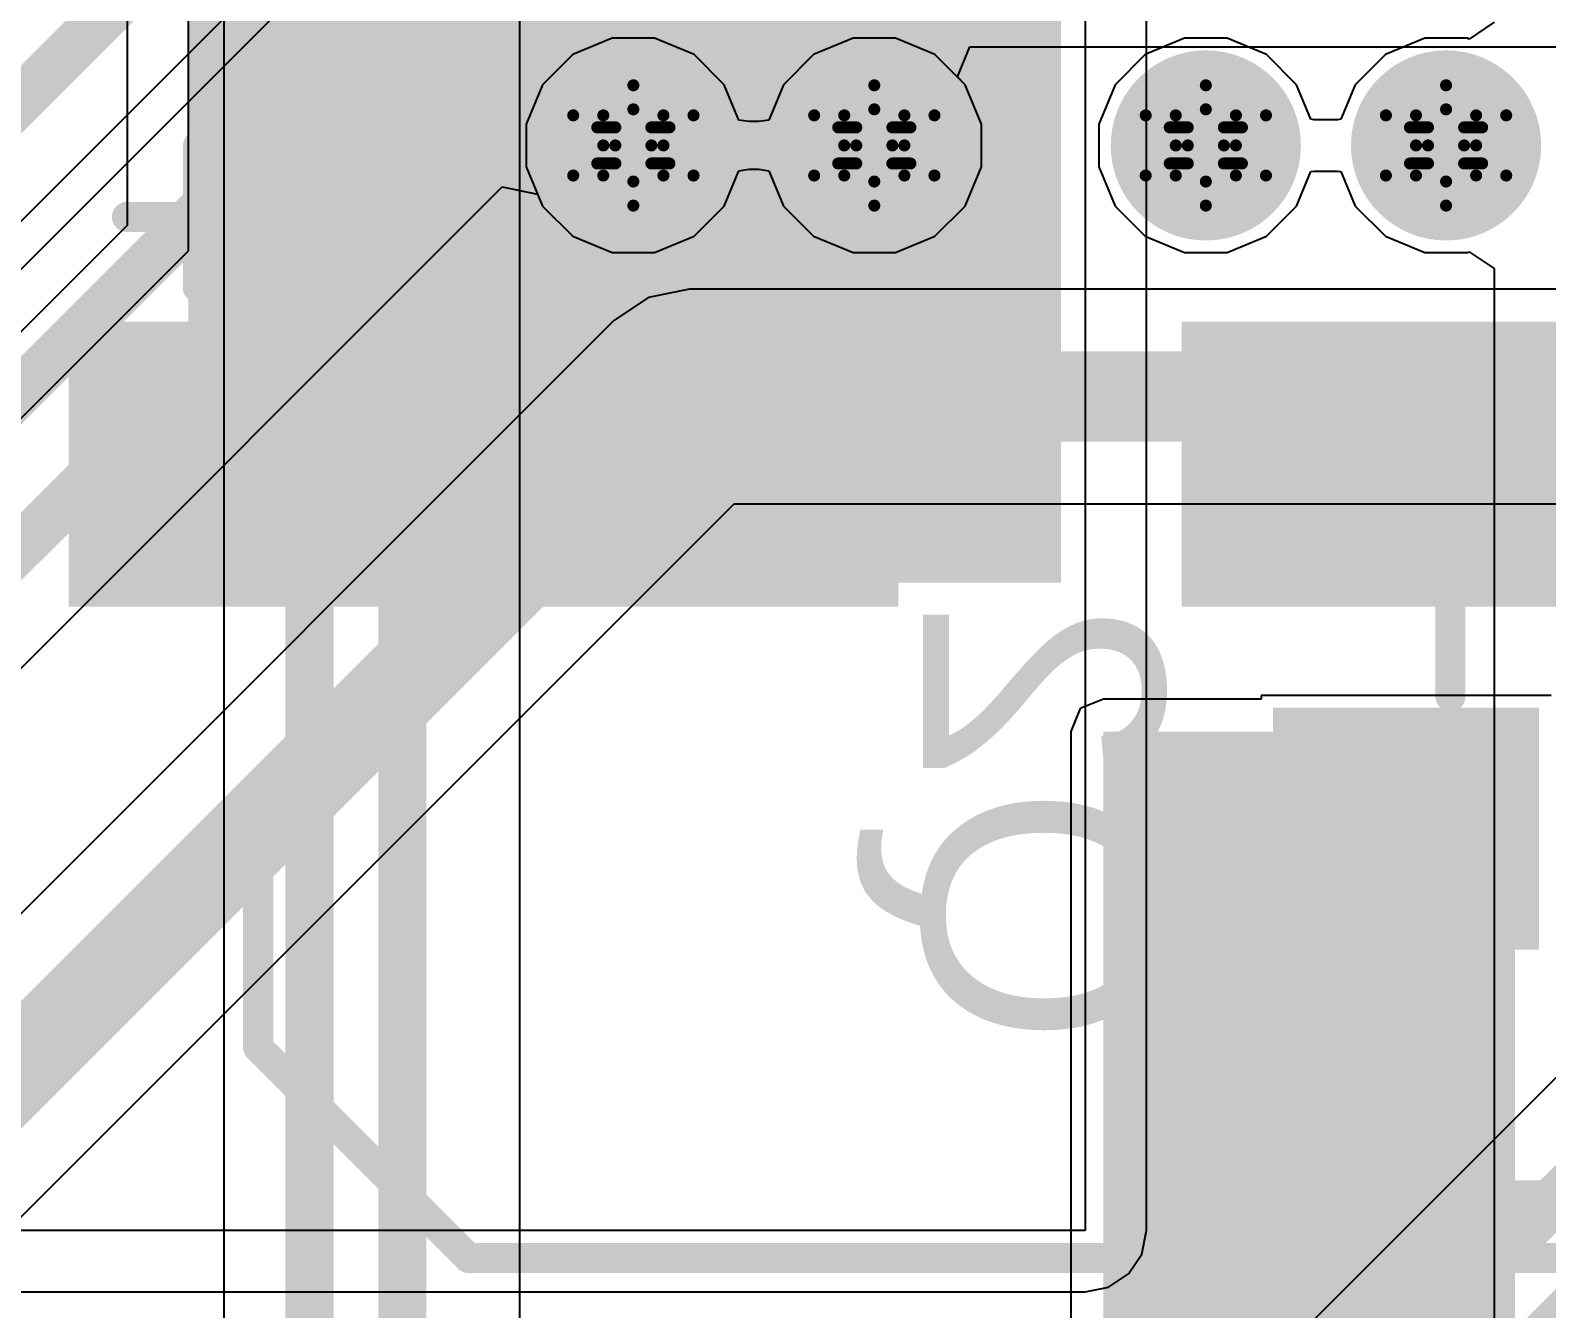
# Model space of a CAD drawing. Header units: inches. Extents: x -2.7 to 10.9, y -2.9 to 7.4.
# Drawn here: x 0.5886 to 0.8407, y -1.639 to -1.4264 of the extents above; entities that cross this region are included whole.
import ezdxf

# ---------------------------------------------------------------- set-up
doc = ezdxf.new("R2010")
doc.units = ezdxf.units.IN
doc.header["$MEASUREMENT"] = 0
for name, color, linetype in [('Board Outline', 216, 'Continuous'), ('Bottom Layer', 5, 'Continuous'), ('Bottom Overlay', 54, 'Continuous'), ('Bottom Paste', 16, 'Continuous'), ('Bottom Solder', 6, 'Continuous'), ('Drill Drawing', 1, 'Continuous'), ('Layer 2', 16, 'Continuous'), ('Layer 3', 76, 'Continuous'), ('Top Layer', 1, 'Continuous'), ('Top Overlay', 2, 'Continuous'), ('Top Paste', 8, 'Continuous'), ('Top Solder', 216, 'Continuous'), ('Via Holes', 16, 'Continuous')]:
    doc.layers.add(name, color=color, linetype=linetype)
doc.styles.add('Arial', font='', dxfattribs={"height": 0.2})
doc.styles.get('Arial').set_extended_font_data('Arial')

# ---------------------------------------------------------------- blocks, each defined once
blk = doc.blocks.new('SOT_23_B_219')
at = {"layer": 'Bottom Layer'}
for points in [[(-0.05354, 0.05748), (-0.02126, 0.05748), (-0.02126, 0.02126), (-0.05354, 0.02126)], [(0.02126, 0.05748), (0.05354, 0.05748), (0.05354, 0.02126), (0.02126, 0.02126)], [(-0.01614, -0.02126), (0.01614, -0.02126), (0.01614, -0.05748), (-0.01614, -0.05748)]]:
    blk.add_hatch(color=5, dxfattribs=at).paths.add_polyline_path(points)
at = {"layer": 'Bottom Paste'}
for points in [[(-0.05354, 0.05748), (-0.02126, 0.05748), (-0.02126, 0.02126), (-0.05354, 0.02126)], [(0.02126, 0.05748), (0.05354, 0.05748), (0.05354, 0.02126), (0.02126, 0.02126)], [(-0.01614, -0.02126), (0.01614, -0.02126), (0.01614, -0.05748), (-0.01614, -0.05748)]]:
    blk.add_hatch(color=16, dxfattribs=at).paths.add_polyline_path(points)
at = {"layer": 'Bottom Solder'}
for points in [[(-0.05754, 0.06148), (-0.01726, 0.06148), (-0.01726, 0.01726), (-0.05754, 0.01726)], [(0.01726, 0.06148), (0.05754, 0.06148), (0.05754, 0.01726), (0.01726, 0.01726)], [(-0.02014, -0.01726), (0.02014, -0.01726), (0.02014, -0.06148), (-0.02014, -0.06148)]]:
    blk.add_hatch(color=6, dxfattribs=at).paths.add_polyline_path(points)
at = {"layer": 'Bottom Overlay'}
for points in [[(-0.066, 0.041, 0.005, 0.005, 0), (-0.066, 0.051, 0.005, 0.005, 0)], [(-0.061, 0.046, 0.005, 0.005, 0), (-0.066, 0.051, 0.005, 0.005, 0)], [(-0.066, 0.041, 0.005, 0.005, 0), (-0.061, 0.046, 0.005, 0.005, 0)], [(0.013, 0.031, 0.005, 0.005, 0), (-0.013, 0.031, 0.005, 0.005, 0)], [(-0.061, -0.032, 0.005, 0.005, 0), (-0.061, 0.023, 0.005, 0.005, 0)], [(0.061, -0.032, 0.005, 0.005, 0), (0.061, 0.023, 0.005, 0.005, 0)], [(-0.022, -0.032, 0.005, 0.005, 0), (-0.061, -0.032, 0.005, 0.005, 0)], [(0.061, -0.032, 0.005, 0.005, 0), (0.022, -0.032, 0.005, 0.005, 0)]]:
    blk.add_lwpolyline(points, format="xyseb", dxfattribs=at)
for points in [[(-0.06725, 0.051, 0.0025, 0.0025, 1), (-0.06475, 0.051, 0.0025, 0.0025, 1)], [(-0.06725, 0.051, 0.0025, 0.0025, 1), (-0.06475, 0.051, 0.0025, 0.0025, 1)], [(-0.06225, 0.046, 0.0025, 0.0025, 1), (-0.05975, 0.046, 0.0025, 0.0025, 1)], [(-0.06225, 0.046, 0.0025, 0.0025, 1), (-0.05975, 0.046, 0.0025, 0.0025, 1)], [(-0.06725, 0.041, 0.0025, 0.0025, 1), (-0.06475, 0.041, 0.0025, 0.0025, 1)], [(-0.06725, 0.041, 0.0025, 0.0025, 1), (-0.06475, 0.041, 0.0025, 0.0025, 1)], [(-0.01425, 0.031, 0.0025, 0.0025, 1), (-0.01175, 0.031, 0.0025, 0.0025, 1)], [(0.01175, 0.031, 0.0025, 0.0025, 1), (0.01425, 0.031, 0.0025, 0.0025, 1)], [(-0.06225, 0.023, 0.0025, 0.0025, 1), (-0.05975, 0.023, 0.0025, 0.0025, 1)], [(0.05975, 0.023, 0.0025, 0.0025, 1), (0.06225, 0.023, 0.0025, 0.0025, 1)], [(-0.06225, -0.032, 0.0025, 0.0025, 1), (-0.05975, -0.032, 0.0025, 0.0025, 1)], [(-0.06225, -0.032, 0.0025, 0.0025, 1), (-0.05975, -0.032, 0.0025, 0.0025, 1)], [(-0.02325, -0.032, 0.0025, 0.0025, 1), (-0.02075, -0.032, 0.0025, 0.0025, 1)], [(0.02075, -0.032, 0.0025, 0.0025, 1), (0.02325, -0.032, 0.0025, 0.0025, 1)], [(0.05975, -0.032, 0.0025, 0.0025, 1), (0.06225, -0.032, 0.0025, 0.0025, 1)], [(0.05975, -0.032, 0.0025, 0.0025, 1), (0.06225, -0.032, 0.0025, 0.0025, 1)]]:
    blk.add_lwpolyline(points, format="xyseb", close=True, dxfattribs=at)
blk = doc.blocks.new('VMMC0571J150MV_288')
at = {"layer": 'Top Layer'}
for points in [[(-0.15748, -0.01969), (-0.15748, 0.01969), (-0.02756, 0.01969), (-0.02756, -0.01969)], [(0.02756, -0.01969), (0.02756, 0.01969), (0.15748, 0.01969), (0.15748, -0.01969)]]:
    blk.add_hatch(color=1, dxfattribs=at).paths.add_polyline_path(points)
at = {"layer": 'Top Paste'}
for points in [[(-0.15748, -0.01969), (-0.15748, 0.01969), (-0.02756, 0.01969), (-0.02756, -0.01969)], [(0.02756, -0.01969), (0.02756, 0.01969), (0.15748, 0.01969), (0.15748, -0.01969)]]:
    blk.add_hatch(color=8, dxfattribs=at).paths.add_polyline_path(points)
at = {"layer": 'Top Solder'}
for points in [[(-0.16148, -0.02369), (-0.16148, 0.02369), (-0.02356, 0.02369), (-0.02356, -0.02369)], [(0.02356, -0.02369), (0.02356, 0.02369), (0.16148, 0.02369), (0.16148, -0.02369)]]:
    blk.add_hatch(color=216, dxfattribs=at).paths.add_polyline_path(points)
at = {"layer": 'Top Overlay'}
for points in [[(-0.13, 0.064, 0.005, 0.005, 0), (-0.13, 0.097, 0.005, 0.005, 0)], [(-0.14001, 0.04112, 0.005, 0.005, 0), (-0.14001, 0.05293, 0.005, 0.005, 0)], [(-0.14001, 0.02931, 0.005, 0.005, 0), (-0.14001, 0.05293, 0.005, 0.005, 0)], [(-0.15182, 0.04112, 0.005, 0.005, 0), (-0.1282, 0.04112, 0.005, 0.005, 0)], [(-0.13, -0.097, 0.005, 0.005, 0), (-0.13, -0.064, 0.005, 0.005, 0)], [(-0.13, -0.097, 0.005, 0.005, 0), (-0.095, -0.132, 0.005, 0.005, 0)], [(-0.095, -0.132, 0.005, 0.005, 0), (0.131, -0.132, 0.005, 0.005, 0)]]:
    blk.add_lwpolyline(points, format="xyseb", dxfattribs=at)
for points in [[(-0.13125, 0.064, 0.0025, 0.0025, 1), (-0.12875, 0.064, 0.0025, 0.0025, 1)], [(-0.14126, 0.05293, 0.0025, 0.0025, 1), (-0.13876, 0.05293, 0.0025, 0.0025, 1)], [(-0.14126, 0.05293, 0.0025, 0.0025, 1), (-0.13876, 0.05293, 0.0025, 0.0025, 1)], [(-0.15307, 0.04112, 0.0025, 0.0025, 1), (-0.15057, 0.04112, 0.0025, 0.0025, 1)], [(-0.14126, 0.04112, 0.0025, 0.0025, 1), (-0.13876, 0.04112, 0.0025, 0.0025, 1)], [(-0.12945, 0.04112, 0.0025, 0.0025, 1), (-0.12695, 0.04112, 0.0025, 0.0025, 1)], [(-0.14126, 0.02931, 0.0025, 0.0025, 1), (-0.13876, 0.02931, 0.0025, 0.0025, 1)], [(-0.13125, -0.064, 0.0025, 0.0025, 1), (-0.12875, -0.064, 0.0025, 0.0025, 1)], [(-0.13125, -0.097, 0.0025, 0.0025, 1), (-0.12875, -0.097, 0.0025, 0.0025, 1)], [(-0.13125, -0.097, 0.0025, 0.0025, 1), (-0.12875, -0.097, 0.0025, 0.0025, 1)], [(-0.09625, -0.132, 0.0025, 0.0025, 1), (-0.09375, -0.132, 0.0025, 0.0025, 1)], [(-0.09625, -0.132, 0.0025, 0.0025, 1), (-0.09375, -0.132, 0.0025, 0.0025, 1)]]:
    blk.add_lwpolyline(points, format="xyseb", close=True, dxfattribs=at)

msp = doc.modelspace()

# ---------------------------------------------------------------- hatches: boundary and pattern name
at = {"layer": 'Bottom Layer'}
h = msp.add_hatch(color=5, dxfattribs=at)
edge = h.paths.add_edge_path()
edge.add_arc((0.68888, -1.44556), 0.01181, 0, 360)
h = msp.add_hatch(color=5, dxfattribs=at)
edge = h.paths.add_edge_path()
edge.add_arc((0.72894, -1.44556), 0.01181, 0, 360)
h = msp.add_hatch(color=5, dxfattribs=at)
edge = h.paths.add_edge_path()
edge.add_arc((0.78406, -1.44556), 0.01181, 0, 360)
h = msp.add_hatch(color=5, dxfattribs=at)
edge = h.paths.add_edge_path()
edge.add_arc((0.824, -1.44556), 0.01181, 0, 360)
msp.add_hatch(color=5, dxfattribs=at).paths.add_polyline_path([(0.76702, -1.8343), (0.83547, -1.8343), (0.83547, -1.54302), (0.76702, -1.54302)])
at = {"layer": 'Bottom Solder'}
h = msp.add_hatch(color=6, dxfattribs=at)
edge = h.paths.add_edge_path()
edge.add_arc((0.68888, -1.44556), 0.01581, 0, 360)
h = msp.add_hatch(color=6, dxfattribs=at)
edge = h.paths.add_edge_path()
edge.add_arc((0.72894, -1.44556), 0.01581, 0, 360)
h = msp.add_hatch(color=6, dxfattribs=at)
edge = h.paths.add_edge_path()
edge.add_arc((0.78406, -1.44556), 0.01581, 0, 360)
h = msp.add_hatch(color=6, dxfattribs=at)
edge = h.paths.add_edge_path()
edge.add_arc((0.824, -1.44556), 0.01581, 0, 360)
at = {"layer": 'Layer 2'}
h = msp.add_hatch(color=16, dxfattribs=at)
edge = h.paths.add_edge_path()
edge.add_arc((0.68888, -1.44556), 0.01181, 0, 360)
h = msp.add_hatch(color=16, dxfattribs=at)
edge = h.paths.add_edge_path()
edge.add_arc((0.72894, -1.44556), 0.01181, 0, 360)
h = msp.add_hatch(color=16, dxfattribs=at)
edge = h.paths.add_edge_path()
edge.add_arc((0.78406, -1.44556), 0.01181, 0, 360)
h = msp.add_hatch(color=16, dxfattribs=at)
edge = h.paths.add_edge_path()
edge.add_arc((0.824, -1.44556), 0.01181, 0, 360)
at = {"layer": 'Layer 3'}
h = msp.add_hatch(color=76, dxfattribs=at)
edge = h.paths.add_edge_path()
edge.add_arc((0.68888, -1.44556), 0.01181, 0, 360)
h = msp.add_hatch(color=76, dxfattribs=at)
edge = h.paths.add_edge_path()
edge.add_arc((0.72894, -1.44556), 0.01181, 0, 360)
h = msp.add_hatch(color=76, dxfattribs=at)
edge = h.paths.add_edge_path()
edge.add_arc((0.78406, -1.44556), 0.01181, 0, 360)
h = msp.add_hatch(color=76, dxfattribs=at)
edge = h.paths.add_edge_path()
edge.add_arc((0.824, -1.44556), 0.01181, 0, 360)
at = {"layer": 'Top Layer'}
for points in [[(0.61491, -1.51824), (0.76, -1.51824), (0.76, -1.12906), (0.61491, -1.12906)], [(0.59902, -1.51824), (0.76, -1.51824), (0.76, -1.47887), (0.59902, -1.47887)]]:
    msp.add_hatch(color=1, dxfattribs=at).paths.add_polyline_path(points)
h = msp.add_hatch(color=1, dxfattribs=at)
edge = h.paths.add_edge_path()
edge.add_arc((0.68888, -1.44556), 0.01181, 0, 360)
h = msp.add_hatch(color=1, dxfattribs=at)
edge = h.paths.add_edge_path()
edge.add_arc((0.72894, -1.44556), 0.01181, 0, 360)
h = msp.add_hatch(color=1, dxfattribs=at)
edge = h.paths.add_edge_path()
edge.add_arc((0.78406, -1.44556), 0.01181, 0, 360)
h = msp.add_hatch(color=1, dxfattribs=at)
edge = h.paths.add_edge_path()
edge.add_arc((0.824, -1.44556), 0.01181, 0, 360)
at = {"layer": 'Top Solder'}
h = msp.add_hatch(color=216, dxfattribs=at)
edge = h.paths.add_edge_path()
edge.add_arc((0.68888, -1.44556), 0.01581, 0, 360)
h = msp.add_hatch(color=216, dxfattribs=at)
edge = h.paths.add_edge_path()
edge.add_arc((0.72894, -1.44556), 0.01581, 0, 360)
h = msp.add_hatch(color=216, dxfattribs=at)
edge = h.paths.add_edge_path()
edge.add_arc((0.78406, -1.44556), 0.01581, 0, 360)
h = msp.add_hatch(color=216, dxfattribs=at)
edge = h.paths.add_edge_path()
edge.add_arc((0.824, -1.44556), 0.01581, 0, 360)
at = {"layer": 'Via Holes'}
h = msp.add_hatch(color=7, dxfattribs=at)
edge = h.paths.add_edge_path()
edge.add_arc((0.68888, -1.44556), 0.00591, 0, 360)
h = msp.add_hatch(color=7, dxfattribs=at)
edge = h.paths.add_edge_path()
edge.add_arc((0.72894, -1.44556), 0.00591, 0, 360)
h = msp.add_hatch(color=7, dxfattribs=at)
edge = h.paths.add_edge_path()
edge.add_arc((0.78406, -1.44556), 0.00591, 0, 360)
h = msp.add_hatch(color=7, dxfattribs=at)
edge = h.paths.add_edge_path()
edge.add_arc((0.824, -1.44556), 0.00591, 0, 360)

# ---------------------------------------------------------------- linework, layer by layer
at = {"layer": 'Board Outline'}
msp.add_lwpolyline([(2.84412, -0.24125, 0.005, 0.005, -0.741893), (-2.49969, -1.37795, 0.005, 0.005, 0)], format="xyseb", dxfattribs=at)
at = {"layer": 'Bottom Layer'}
for p, q in [((0.5547, -1.4905), (0.68165, -1.36356)), ((0.66445, -1.38876), (0.5171, -1.53611)), ((0.74275, -1.43418), (0.74482, -1.42918)), ((0.74482, -1.42918), (0.87188, -1.42918)), ((0.74404, -1.43547), (0.74275, -1.43418)), ((0.74675, -1.44201), (0.74404, -1.43547)), ((0.74675, -1.4491), (0.74675, -1.44201)), ((0.70641, -1.44978), (0.7081, -1.44953)), ((0.7081, -1.44953), (0.70972, -1.44953)), ((0.70972, -1.44953), (0.71141, -1.44978)), ((0.74404, -1.45565), (0.74675, -1.4491)), ((0.70398, -1.45565), (0.70641, -1.44978)), ((0.71141, -1.44978), (0.71384, -1.45565)), ((0.53924, -1.58029), (0.66705, -1.45247)), ((0.66705, -1.45247), (0.67295, -1.45365)), ((0.67295, -1.45365), (0.67378, -1.45565)), ((0.67378, -1.45565), (0.67879, -1.46066)), ((0.69897, -1.46066), (0.70398, -1.45565)), ((0.71384, -1.45565), (0.71885, -1.46066)), ((0.73903, -1.46066), (0.74404, -1.45565)), ((0.67879, -1.46066), (0.68534, -1.46337)), ((0.69242, -1.46337), (0.69897, -1.46066)), ((0.71885, -1.46066), (0.7254, -1.46337)), ((0.73248, -1.46337), (0.73903, -1.46066)), ((0.68534, -1.46337), (0.69242, -1.46337)), ((0.7254, -1.46337), (0.73248, -1.46337)), ((0.69824, -1.46946), (0.69141, -1.47082)), ((0.87258, -1.46946), (0.69824, -1.46946)), ((0.69141, -1.47082), (0.68562, -1.47469)), ((0.68562, -1.47469), (0.54159, -1.61872)), ((0.56519, -1.64559), (0.70563, -1.50515)), ((0.70563, -1.50515), (0.87199, -1.50515)), ((0.76702, -1.53761), (0.76319, -1.53919)), ((0.79325, -1.53761), (0.76702, -1.53761)), ((0.84147, -1.53702), (0.79325, -1.53702)), ((0.79325, -1.53702), (0.79325, -1.53761)), ((0.76319, -1.53919), (0.76161, -1.54302)), ((0.76161, -1.54302), (0.76161, -1.65059))]:
    msp.add_line(p, q, dxfattribs=at)
for points in [[(0.54461, -1.48041, 0.008, 0.008, 0), (0.67574, -1.34928, 0.008, 0.008, 0)], [(0.52301, -1.55038, 0.008, 0.008, 0), (0.67455, -1.39885, 0.008, 0.008, 0)], [(0.52915, -1.57019, 0.008, 0.008, 0), (0.68443, -1.41491, 0.008, 0.008, 0)], [(0.54898, -1.63656, 0.015, 0.015, 0), (0.69824, -1.4873, 0.015, 0.015, 0)], [(0.69824, -1.4873, 0.015, 0.015, 0), (0.8961, -1.4873, 0.015, 0.015, 0)]]:
    msp.add_lwpolyline(points, format="xyseb", dxfattribs=at)
msp.add_lwpolyline([(0.69449, -1.4873, 0.0075, 0.0075, 1), (0.70199, -1.4873, 0.0075, 0.0075, 1)], format="xyseb", close=True, dxfattribs=at)
msp.add_lwpolyline([(0.69449, -1.4873, 0.0075, 0.0075, 1), (0.70199, -1.4873, 0.0075, 0.0075, 1)], format="xyseb", close=True, dxfattribs=at)
at = {"layer": 'Drill Drawing'}
for points in [[(0.68388, -1.44056, 0.002, 0.002, 0), (0.68888, -1.43556, 0.002, 0.002, 0)], [(0.68888, -1.43556, 0.002, 0.002, 0), (0.69388, -1.44056, 0.002, 0.002, 0)], [(0.72394, -1.44056, 0.002, 0.002, 0), (0.72894, -1.43556, 0.002, 0.002, 0)], [(0.72894, -1.43556, 0.002, 0.002, 0), (0.73394, -1.44056, 0.002, 0.002, 0)], [(0.77906, -1.44056, 0.002, 0.002, 0), (0.78406, -1.43556, 0.002, 0.002, 0)], [(0.78406, -1.43556, 0.002, 0.002, 0), (0.78906, -1.44056, 0.002, 0.002, 0)], [(0.819, -1.44056, 0.002, 0.002, 0), (0.824, -1.43556, 0.002, 0.002, 0)], [(0.824, -1.43556, 0.002, 0.002, 0), (0.829, -1.44056, 0.002, 0.002, 0)], [(0.68588, -1.44256, 0.002, 0.002, 0), (0.68888, -1.43956, 0.002, 0.002, 0)], [(0.68888, -1.43956, 0.002, 0.002, 0), (0.69188, -1.44256, 0.002, 0.002, 0)], [(0.72594, -1.44256, 0.002, 0.002, 0), (0.72894, -1.43956, 0.002, 0.002, 0)], [(0.72894, -1.43956, 0.002, 0.002, 0), (0.73194, -1.44256, 0.002, 0.002, 0)], [(0.78106, -1.44256, 0.002, 0.002, 0), (0.78406, -1.43956, 0.002, 0.002, 0)], [(0.78406, -1.43956, 0.002, 0.002, 0), (0.78706, -1.44256, 0.002, 0.002, 0)], [(0.821, -1.44256, 0.002, 0.002, 0), (0.824, -1.43956, 0.002, 0.002, 0)], [(0.824, -1.43956, 0.002, 0.002, 0), (0.827, -1.44256, 0.002, 0.002, 0)], [(0.67888, -1.44056, 0.002, 0.002, 0), (0.68388, -1.44556, 0.002, 0.002, 0)], [(0.67888, -1.44056, 0.002, 0.002, 0), (0.68388, -1.44056, 0.002, 0.002, 0)], [(0.68288, -1.44256, 0.002, 0.002, 0), (0.68588, -1.44556, 0.002, 0.002, 0)], [(0.68288, -1.44256, 0.002, 0.002, 0), (0.68588, -1.44256, 0.002, 0.002, 0)], [(0.69188, -1.44256, 0.002, 0.002, 0), (0.69488, -1.44256, 0.002, 0.002, 0)], [(0.69188, -1.44556, 0.002, 0.002, 0), (0.69488, -1.44256, 0.002, 0.002, 0)], [(0.69388, -1.44056, 0.002, 0.002, 0), (0.69888, -1.44056, 0.002, 0.002, 0)], [(0.69388, -1.44556, 0.002, 0.002, 0), (0.69888, -1.44056, 0.002, 0.002, 0)], [(0.71894, -1.44056, 0.002, 0.002, 0), (0.72394, -1.44556, 0.002, 0.002, 0)], [(0.71894, -1.44056, 0.002, 0.002, 0), (0.72394, -1.44056, 0.002, 0.002, 0)], [(0.72294, -1.44256, 0.002, 0.002, 0), (0.72594, -1.44556, 0.002, 0.002, 0)], [(0.72294, -1.44256, 0.002, 0.002, 0), (0.72594, -1.44256, 0.002, 0.002, 0)], [(0.73194, -1.44256, 0.002, 0.002, 0), (0.73494, -1.44256, 0.002, 0.002, 0)], [(0.73194, -1.44556, 0.002, 0.002, 0), (0.73494, -1.44256, 0.002, 0.002, 0)], [(0.73394, -1.44056, 0.002, 0.002, 0), (0.73894, -1.44056, 0.002, 0.002, 0)], [(0.73394, -1.44556, 0.002, 0.002, 0), (0.73894, -1.44056, 0.002, 0.002, 0)], [(0.77406, -1.44056, 0.002, 0.002, 0), (0.77906, -1.44556, 0.002, 0.002, 0)], [(0.77406, -1.44056, 0.002, 0.002, 0), (0.77906, -1.44056, 0.002, 0.002, 0)], [(0.77806, -1.44256, 0.002, 0.002, 0), (0.78106, -1.44556, 0.002, 0.002, 0)], [(0.77806, -1.44256, 0.002, 0.002, 0), (0.78106, -1.44256, 0.002, 0.002, 0)], [(0.78706, -1.44256, 0.002, 0.002, 0), (0.79006, -1.44256, 0.002, 0.002, 0)], [(0.78706, -1.44556, 0.002, 0.002, 0), (0.79006, -1.44256, 0.002, 0.002, 0)], [(0.78906, -1.44056, 0.002, 0.002, 0), (0.79406, -1.44056, 0.002, 0.002, 0)], [(0.78906, -1.44556, 0.002, 0.002, 0), (0.79406, -1.44056, 0.002, 0.002, 0)], [(0.814, -1.44056, 0.002, 0.002, 0), (0.819, -1.44556, 0.002, 0.002, 0)], [(0.814, -1.44056, 0.002, 0.002, 0), (0.819, -1.44056, 0.002, 0.002, 0)], [(0.818, -1.44256, 0.002, 0.002, 0), (0.821, -1.44556, 0.002, 0.002, 0)], [(0.818, -1.44256, 0.002, 0.002, 0), (0.821, -1.44256, 0.002, 0.002, 0)], [(0.827, -1.44256, 0.002, 0.002, 0), (0.83, -1.44256, 0.002, 0.002, 0)], [(0.827, -1.44556, 0.002, 0.002, 0), (0.83, -1.44256, 0.002, 0.002, 0)], [(0.829, -1.44056, 0.002, 0.002, 0), (0.834, -1.44056, 0.002, 0.002, 0)], [(0.829, -1.44556, 0.002, 0.002, 0), (0.834, -1.44056, 0.002, 0.002, 0)], [(0.67888, -1.45056, 0.002, 0.002, 0), (0.68388, -1.44556, 0.002, 0.002, 0)], [(0.68288, -1.44856, 0.002, 0.002, 0), (0.68588, -1.44556, 0.002, 0.002, 0)], [(0.69188, -1.44556, 0.002, 0.002, 0), (0.69488, -1.44856, 0.002, 0.002, 0)], [(0.69388, -1.44556, 0.002, 0.002, 0), (0.69888, -1.45056, 0.002, 0.002, 0)], [(0.71894, -1.45056, 0.002, 0.002, 0), (0.72394, -1.44556, 0.002, 0.002, 0)], [(0.72294, -1.44856, 0.002, 0.002, 0), (0.72594, -1.44556, 0.002, 0.002, 0)], [(0.73194, -1.44556, 0.002, 0.002, 0), (0.73494, -1.44856, 0.002, 0.002, 0)], [(0.73394, -1.44556, 0.002, 0.002, 0), (0.73894, -1.45056, 0.002, 0.002, 0)], [(0.77406, -1.45056, 0.002, 0.002, 0), (0.77906, -1.44556, 0.002, 0.002, 0)], [(0.77806, -1.44856, 0.002, 0.002, 0), (0.78106, -1.44556, 0.002, 0.002, 0)], [(0.78706, -1.44556, 0.002, 0.002, 0), (0.79006, -1.44856, 0.002, 0.002, 0)], [(0.78906, -1.44556, 0.002, 0.002, 0), (0.79406, -1.45056, 0.002, 0.002, 0)], [(0.814, -1.45056, 0.002, 0.002, 0), (0.819, -1.44556, 0.002, 0.002, 0)], [(0.818, -1.44856, 0.002, 0.002, 0), (0.821, -1.44556, 0.002, 0.002, 0)], [(0.827, -1.44556, 0.002, 0.002, 0), (0.83, -1.44856, 0.002, 0.002, 0)], [(0.829, -1.44556, 0.002, 0.002, 0), (0.834, -1.45056, 0.002, 0.002, 0)], [(0.67888, -1.45056, 0.002, 0.002, 0), (0.68388, -1.45056, 0.002, 0.002, 0)], [(0.68288, -1.44856, 0.002, 0.002, 0), (0.68588, -1.44856, 0.002, 0.002, 0)], [(0.68388, -1.45056, 0.002, 0.002, 0), (0.68888, -1.45556, 0.002, 0.002, 0)], [(0.68588, -1.44856, 0.002, 0.002, 0), (0.68888, -1.45156, 0.002, 0.002, 0)], [(0.68888, -1.45156, 0.002, 0.002, 0), (0.69188, -1.44856, 0.002, 0.002, 0)], [(0.68888, -1.45556, 0.002, 0.002, 0), (0.69388, -1.45056, 0.002, 0.002, 0)], [(0.69188, -1.44856, 0.002, 0.002, 0), (0.69488, -1.44856, 0.002, 0.002, 0)], [(0.69388, -1.45056, 0.002, 0.002, 0), (0.69888, -1.45056, 0.002, 0.002, 0)], [(0.71894, -1.45056, 0.002, 0.002, 0), (0.72394, -1.45056, 0.002, 0.002, 0)], [(0.72294, -1.44856, 0.002, 0.002, 0), (0.72594, -1.44856, 0.002, 0.002, 0)], [(0.72394, -1.45056, 0.002, 0.002, 0), (0.72894, -1.45556, 0.002, 0.002, 0)], [(0.72594, -1.44856, 0.002, 0.002, 0), (0.72894, -1.45156, 0.002, 0.002, 0)], [(0.72894, -1.45156, 0.002, 0.002, 0), (0.73194, -1.44856, 0.002, 0.002, 0)], [(0.72894, -1.45556, 0.002, 0.002, 0), (0.73394, -1.45056, 0.002, 0.002, 0)], [(0.73194, -1.44856, 0.002, 0.002, 0), (0.73494, -1.44856, 0.002, 0.002, 0)], [(0.73394, -1.45056, 0.002, 0.002, 0), (0.73894, -1.45056, 0.002, 0.002, 0)], [(0.77406, -1.45056, 0.002, 0.002, 0), (0.77906, -1.45056, 0.002, 0.002, 0)], [(0.77806, -1.44856, 0.002, 0.002, 0), (0.78106, -1.44856, 0.002, 0.002, 0)], [(0.77906, -1.45056, 0.002, 0.002, 0), (0.78406, -1.45556, 0.002, 0.002, 0)], [(0.78106, -1.44856, 0.002, 0.002, 0), (0.78406, -1.45156, 0.002, 0.002, 0)], [(0.78406, -1.45156, 0.002, 0.002, 0), (0.78706, -1.44856, 0.002, 0.002, 0)], [(0.78406, -1.45556, 0.002, 0.002, 0), (0.78906, -1.45056, 0.002, 0.002, 0)], [(0.78706, -1.44856, 0.002, 0.002, 0), (0.79006, -1.44856, 0.002, 0.002, 0)], [(0.78906, -1.45056, 0.002, 0.002, 0), (0.79406, -1.45056, 0.002, 0.002, 0)], [(0.814, -1.45056, 0.002, 0.002, 0), (0.819, -1.45056, 0.002, 0.002, 0)], [(0.818, -1.44856, 0.002, 0.002, 0), (0.821, -1.44856, 0.002, 0.002, 0)], [(0.819, -1.45056, 0.002, 0.002, 0), (0.824, -1.45556, 0.002, 0.002, 0)], [(0.821, -1.44856, 0.002, 0.002, 0), (0.824, -1.45156, 0.002, 0.002, 0)], [(0.824, -1.45156, 0.002, 0.002, 0), (0.827, -1.44856, 0.002, 0.002, 0)], [(0.824, -1.45556, 0.002, 0.002, 0), (0.829, -1.45056, 0.002, 0.002, 0)], [(0.827, -1.44856, 0.002, 0.002, 0), (0.83, -1.44856, 0.002, 0.002, 0)], [(0.829, -1.45056, 0.002, 0.002, 0), (0.834, -1.45056, 0.002, 0.002, 0)]]:
    msp.add_lwpolyline(points, format="xyseb", dxfattribs=at)
for points in [[(0.68838, -1.43556, 0.001, 0.001, 1), (0.68938, -1.43556, 0.001, 0.001, 1)], [(0.68838, -1.43556, 0.001, 0.001, 1), (0.68938, -1.43556, 0.001, 0.001, 1)], [(0.72844, -1.43556, 0.001, 0.001, 1), (0.72944, -1.43556, 0.001, 0.001, 1)], [(0.72844, -1.43556, 0.001, 0.001, 1), (0.72944, -1.43556, 0.001, 0.001, 1)], [(0.78356, -1.43556, 0.001, 0.001, 1), (0.78456, -1.43556, 0.001, 0.001, 1)], [(0.78356, -1.43556, 0.001, 0.001, 1), (0.78456, -1.43556, 0.001, 0.001, 1)], [(0.8235, -1.43556, 0.001, 0.001, 1), (0.8245, -1.43556, 0.001, 0.001, 1)], [(0.8235, -1.43556, 0.001, 0.001, 1), (0.8245, -1.43556, 0.001, 0.001, 1)], [(0.68838, -1.43956, 0.001, 0.001, 1), (0.68938, -1.43956, 0.001, 0.001, 1)], [(0.68838, -1.43956, 0.001, 0.001, 1), (0.68938, -1.43956, 0.001, 0.001, 1)], [(0.72844, -1.43956, 0.001, 0.001, 1), (0.72944, -1.43956, 0.001, 0.001, 1)], [(0.72844, -1.43956, 0.001, 0.001, 1), (0.72944, -1.43956, 0.001, 0.001, 1)], [(0.78356, -1.43956, 0.001, 0.001, 1), (0.78456, -1.43956, 0.001, 0.001, 1)], [(0.78356, -1.43956, 0.001, 0.001, 1), (0.78456, -1.43956, 0.001, 0.001, 1)], [(0.8235, -1.43956, 0.001, 0.001, 1), (0.8245, -1.43956, 0.001, 0.001, 1)], [(0.8235, -1.43956, 0.001, 0.001, 1), (0.8245, -1.43956, 0.001, 0.001, 1)], [(0.67838, -1.44056, 0.001, 0.001, 1), (0.67938, -1.44056, 0.001, 0.001, 1)], [(0.67838, -1.44056, 0.001, 0.001, 1), (0.67938, -1.44056, 0.001, 0.001, 1)], [(0.68238, -1.44256, 0.001, 0.001, 1), (0.68338, -1.44256, 0.001, 0.001, 1)], [(0.68238, -1.44256, 0.001, 0.001, 1), (0.68338, -1.44256, 0.001, 0.001, 1)], [(0.68338, -1.44056, 0.001, 0.001, 1), (0.68438, -1.44056, 0.001, 0.001, 1)], [(0.68338, -1.44056, 0.001, 0.001, 1), (0.68438, -1.44056, 0.001, 0.001, 1)], [(0.68538, -1.44256, 0.001, 0.001, 1), (0.68638, -1.44256, 0.001, 0.001, 1)], [(0.68538, -1.44256, 0.001, 0.001, 1), (0.68638, -1.44256, 0.001, 0.001, 1)], [(0.69138, -1.44256, 0.001, 0.001, 1), (0.69238, -1.44256, 0.001, 0.001, 1)], [(0.69138, -1.44256, 0.001, 0.001, 1), (0.69238, -1.44256, 0.001, 0.001, 1)], [(0.69338, -1.44056, 0.001, 0.001, 1), (0.69438, -1.44056, 0.001, 0.001, 1)], [(0.69338, -1.44056, 0.001, 0.001, 1), (0.69438, -1.44056, 0.001, 0.001, 1)], [(0.69438, -1.44256, 0.001, 0.001, 1), (0.69538, -1.44256, 0.001, 0.001, 1)], [(0.69438, -1.44256, 0.001, 0.001, 1), (0.69538, -1.44256, 0.001, 0.001, 1)], [(0.69838, -1.44056, 0.001, 0.001, 1), (0.69938, -1.44056, 0.001, 0.001, 1)], [(0.69838, -1.44056, 0.001, 0.001, 1), (0.69938, -1.44056, 0.001, 0.001, 1)], [(0.71844, -1.44056, 0.001, 0.001, 1), (0.71944, -1.44056, 0.001, 0.001, 1)], [(0.71844, -1.44056, 0.001, 0.001, 1), (0.71944, -1.44056, 0.001, 0.001, 1)], [(0.72244, -1.44256, 0.001, 0.001, 1), (0.72344, -1.44256, 0.001, 0.001, 1)], [(0.72244, -1.44256, 0.001, 0.001, 1), (0.72344, -1.44256, 0.001, 0.001, 1)], [(0.72344, -1.44056, 0.001, 0.001, 1), (0.72444, -1.44056, 0.001, 0.001, 1)], [(0.72344, -1.44056, 0.001, 0.001, 1), (0.72444, -1.44056, 0.001, 0.001, 1)], [(0.72544, -1.44256, 0.001, 0.001, 1), (0.72644, -1.44256, 0.001, 0.001, 1)], [(0.72544, -1.44256, 0.001, 0.001, 1), (0.72644, -1.44256, 0.001, 0.001, 1)], [(0.73144, -1.44256, 0.001, 0.001, 1), (0.73244, -1.44256, 0.001, 0.001, 1)], [(0.73144, -1.44256, 0.001, 0.001, 1), (0.73244, -1.44256, 0.001, 0.001, 1)], [(0.73344, -1.44056, 0.001, 0.001, 1), (0.73444, -1.44056, 0.001, 0.001, 1)], [(0.73344, -1.44056, 0.001, 0.001, 1), (0.73444, -1.44056, 0.001, 0.001, 1)], [(0.73444, -1.44256, 0.001, 0.001, 1), (0.73544, -1.44256, 0.001, 0.001, 1)], [(0.73444, -1.44256, 0.001, 0.001, 1), (0.73544, -1.44256, 0.001, 0.001, 1)], [(0.73844, -1.44056, 0.001, 0.001, 1), (0.73944, -1.44056, 0.001, 0.001, 1)], [(0.73844, -1.44056, 0.001, 0.001, 1), (0.73944, -1.44056, 0.001, 0.001, 1)], [(0.77356, -1.44056, 0.001, 0.001, 1), (0.77456, -1.44056, 0.001, 0.001, 1)], [(0.77356, -1.44056, 0.001, 0.001, 1), (0.77456, -1.44056, 0.001, 0.001, 1)], [(0.77756, -1.44256, 0.001, 0.001, 1), (0.77856, -1.44256, 0.001, 0.001, 1)], [(0.77756, -1.44256, 0.001, 0.001, 1), (0.77856, -1.44256, 0.001, 0.001, 1)], [(0.77856, -1.44056, 0.001, 0.001, 1), (0.77956, -1.44056, 0.001, 0.001, 1)], [(0.77856, -1.44056, 0.001, 0.001, 1), (0.77956, -1.44056, 0.001, 0.001, 1)], [(0.78056, -1.44256, 0.001, 0.001, 1), (0.78156, -1.44256, 0.001, 0.001, 1)], [(0.78056, -1.44256, 0.001, 0.001, 1), (0.78156, -1.44256, 0.001, 0.001, 1)], [(0.78656, -1.44256, 0.001, 0.001, 1), (0.78756, -1.44256, 0.001, 0.001, 1)], [(0.78656, -1.44256, 0.001, 0.001, 1), (0.78756, -1.44256, 0.001, 0.001, 1)], [(0.78856, -1.44056, 0.001, 0.001, 1), (0.78956, -1.44056, 0.001, 0.001, 1)], [(0.78856, -1.44056, 0.001, 0.001, 1), (0.78956, -1.44056, 0.001, 0.001, 1)], [(0.78956, -1.44256, 0.001, 0.001, 1), (0.79056, -1.44256, 0.001, 0.001, 1)], [(0.78956, -1.44256, 0.001, 0.001, 1), (0.79056, -1.44256, 0.001, 0.001, 1)], [(0.79356, -1.44056, 0.001, 0.001, 1), (0.79456, -1.44056, 0.001, 0.001, 1)], [(0.79356, -1.44056, 0.001, 0.001, 1), (0.79456, -1.44056, 0.001, 0.001, 1)], [(0.8135, -1.44056, 0.001, 0.001, 1), (0.8145, -1.44056, 0.001, 0.001, 1)], [(0.8135, -1.44056, 0.001, 0.001, 1), (0.8145, -1.44056, 0.001, 0.001, 1)], [(0.8175, -1.44256, 0.001, 0.001, 1), (0.8185, -1.44256, 0.001, 0.001, 1)], [(0.8175, -1.44256, 0.001, 0.001, 1), (0.8185, -1.44256, 0.001, 0.001, 1)], [(0.8185, -1.44056, 0.001, 0.001, 1), (0.8195, -1.44056, 0.001, 0.001, 1)], [(0.8185, -1.44056, 0.001, 0.001, 1), (0.8195, -1.44056, 0.001, 0.001, 1)], [(0.8205, -1.44256, 0.001, 0.001, 1), (0.8215, -1.44256, 0.001, 0.001, 1)], [(0.8205, -1.44256, 0.001, 0.001, 1), (0.8215, -1.44256, 0.001, 0.001, 1)], [(0.8265, -1.44256, 0.001, 0.001, 1), (0.8275, -1.44256, 0.001, 0.001, 1)], [(0.8265, -1.44256, 0.001, 0.001, 1), (0.8275, -1.44256, 0.001, 0.001, 1)], [(0.8285, -1.44056, 0.001, 0.001, 1), (0.8295, -1.44056, 0.001, 0.001, 1)], [(0.8285, -1.44056, 0.001, 0.001, 1), (0.8295, -1.44056, 0.001, 0.001, 1)], [(0.8295, -1.44256, 0.001, 0.001, 1), (0.8305, -1.44256, 0.001, 0.001, 1)], [(0.8295, -1.44256, 0.001, 0.001, 1), (0.8305, -1.44256, 0.001, 0.001, 1)], [(0.8335, -1.44056, 0.001, 0.001, 1), (0.8345, -1.44056, 0.001, 0.001, 1)], [(0.8335, -1.44056, 0.001, 0.001, 1), (0.8345, -1.44056, 0.001, 0.001, 1)], [(0.68338, -1.44556, 0.001, 0.001, 1), (0.68438, -1.44556, 0.001, 0.001, 1)], [(0.68338, -1.44556, 0.001, 0.001, 1), (0.68438, -1.44556, 0.001, 0.001, 1)], [(0.68538, -1.44556, 0.001, 0.001, 1), (0.68638, -1.44556, 0.001, 0.001, 1)], [(0.68538, -1.44556, 0.001, 0.001, 1), (0.68638, -1.44556, 0.001, 0.001, 1)], [(0.69138, -1.44556, 0.001, 0.001, 1), (0.69238, -1.44556, 0.001, 0.001, 1)], [(0.69138, -1.44556, 0.001, 0.001, 1), (0.69238, -1.44556, 0.001, 0.001, 1)], [(0.69338, -1.44556, 0.001, 0.001, 1), (0.69438, -1.44556, 0.001, 0.001, 1)], [(0.69338, -1.44556, 0.001, 0.001, 1), (0.69438, -1.44556, 0.001, 0.001, 1)], [(0.72344, -1.44556, 0.001, 0.001, 1), (0.72444, -1.44556, 0.001, 0.001, 1)], [(0.72344, -1.44556, 0.001, 0.001, 1), (0.72444, -1.44556, 0.001, 0.001, 1)], [(0.72544, -1.44556, 0.001, 0.001, 1), (0.72644, -1.44556, 0.001, 0.001, 1)], [(0.72544, -1.44556, 0.001, 0.001, 1), (0.72644, -1.44556, 0.001, 0.001, 1)], [(0.73144, -1.44556, 0.001, 0.001, 1), (0.73244, -1.44556, 0.001, 0.001, 1)], [(0.73144, -1.44556, 0.001, 0.001, 1), (0.73244, -1.44556, 0.001, 0.001, 1)], [(0.73344, -1.44556, 0.001, 0.001, 1), (0.73444, -1.44556, 0.001, 0.001, 1)], [(0.73344, -1.44556, 0.001, 0.001, 1), (0.73444, -1.44556, 0.001, 0.001, 1)], [(0.77856, -1.44556, 0.001, 0.001, 1), (0.77956, -1.44556, 0.001, 0.001, 1)], [(0.77856, -1.44556, 0.001, 0.001, 1), (0.77956, -1.44556, 0.001, 0.001, 1)], [(0.78056, -1.44556, 0.001, 0.001, 1), (0.78156, -1.44556, 0.001, 0.001, 1)], [(0.78056, -1.44556, 0.001, 0.001, 1), (0.78156, -1.44556, 0.001, 0.001, 1)], [(0.78656, -1.44556, 0.001, 0.001, 1), (0.78756, -1.44556, 0.001, 0.001, 1)], [(0.78656, -1.44556, 0.001, 0.001, 1), (0.78756, -1.44556, 0.001, 0.001, 1)], [(0.78856, -1.44556, 0.001, 0.001, 1), (0.78956, -1.44556, 0.001, 0.001, 1)], [(0.78856, -1.44556, 0.001, 0.001, 1), (0.78956, -1.44556, 0.001, 0.001, 1)], [(0.8185, -1.44556, 0.001, 0.001, 1), (0.8195, -1.44556, 0.001, 0.001, 1)], [(0.8185, -1.44556, 0.001, 0.001, 1), (0.8195, -1.44556, 0.001, 0.001, 1)], [(0.8205, -1.44556, 0.001, 0.001, 1), (0.8215, -1.44556, 0.001, 0.001, 1)], [(0.8205, -1.44556, 0.001, 0.001, 1), (0.8215, -1.44556, 0.001, 0.001, 1)], [(0.8265, -1.44556, 0.001, 0.001, 1), (0.8275, -1.44556, 0.001, 0.001, 1)], [(0.8265, -1.44556, 0.001, 0.001, 1), (0.8275, -1.44556, 0.001, 0.001, 1)], [(0.8285, -1.44556, 0.001, 0.001, 1), (0.8295, -1.44556, 0.001, 0.001, 1)], [(0.8285, -1.44556, 0.001, 0.001, 1), (0.8295, -1.44556, 0.001, 0.001, 1)], [(0.67838, -1.45056, 0.001, 0.001, 1), (0.67938, -1.45056, 0.001, 0.001, 1)], [(0.67838, -1.45056, 0.001, 0.001, 1), (0.67938, -1.45056, 0.001, 0.001, 1)], [(0.68238, -1.44856, 0.001, 0.001, 1), (0.68338, -1.44856, 0.001, 0.001, 1)], [(0.68238, -1.44856, 0.001, 0.001, 1), (0.68338, -1.44856, 0.001, 0.001, 1)], [(0.68338, -1.45056, 0.001, 0.001, 1), (0.68438, -1.45056, 0.001, 0.001, 1)], [(0.68338, -1.45056, 0.001, 0.001, 1), (0.68438, -1.45056, 0.001, 0.001, 1)], [(0.68538, -1.44856, 0.001, 0.001, 1), (0.68638, -1.44856, 0.001, 0.001, 1)], [(0.68538, -1.44856, 0.001, 0.001, 1), (0.68638, -1.44856, 0.001, 0.001, 1)], [(0.69138, -1.44856, 0.001, 0.001, 1), (0.69238, -1.44856, 0.001, 0.001, 1)], [(0.69138, -1.44856, 0.001, 0.001, 1), (0.69238, -1.44856, 0.001, 0.001, 1)], [(0.69338, -1.45056, 0.001, 0.001, 1), (0.69438, -1.45056, 0.001, 0.001, 1)], [(0.69338, -1.45056, 0.001, 0.001, 1), (0.69438, -1.45056, 0.001, 0.001, 1)], [(0.69438, -1.44856, 0.001, 0.001, 1), (0.69538, -1.44856, 0.001, 0.001, 1)], [(0.69438, -1.44856, 0.001, 0.001, 1), (0.69538, -1.44856, 0.001, 0.001, 1)], [(0.69838, -1.45056, 0.001, 0.001, 1), (0.69938, -1.45056, 0.001, 0.001, 1)], [(0.69838, -1.45056, 0.001, 0.001, 1), (0.69938, -1.45056, 0.001, 0.001, 1)], [(0.71844, -1.45056, 0.001, 0.001, 1), (0.71944, -1.45056, 0.001, 0.001, 1)], [(0.71844, -1.45056, 0.001, 0.001, 1), (0.71944, -1.45056, 0.001, 0.001, 1)], [(0.72244, -1.44856, 0.001, 0.001, 1), (0.72344, -1.44856, 0.001, 0.001, 1)], [(0.72244, -1.44856, 0.001, 0.001, 1), (0.72344, -1.44856, 0.001, 0.001, 1)], [(0.72344, -1.45056, 0.001, 0.001, 1), (0.72444, -1.45056, 0.001, 0.001, 1)], [(0.72344, -1.45056, 0.001, 0.001, 1), (0.72444, -1.45056, 0.001, 0.001, 1)], [(0.72544, -1.44856, 0.001, 0.001, 1), (0.72644, -1.44856, 0.001, 0.001, 1)], [(0.72544, -1.44856, 0.001, 0.001, 1), (0.72644, -1.44856, 0.001, 0.001, 1)], [(0.73144, -1.44856, 0.001, 0.001, 1), (0.73244, -1.44856, 0.001, 0.001, 1)], [(0.73144, -1.44856, 0.001, 0.001, 1), (0.73244, -1.44856, 0.001, 0.001, 1)], [(0.73344, -1.45056, 0.001, 0.001, 1), (0.73444, -1.45056, 0.001, 0.001, 1)], [(0.73344, -1.45056, 0.001, 0.001, 1), (0.73444, -1.45056, 0.001, 0.001, 1)], [(0.73444, -1.44856, 0.001, 0.001, 1), (0.73544, -1.44856, 0.001, 0.001, 1)], [(0.73444, -1.44856, 0.001, 0.001, 1), (0.73544, -1.44856, 0.001, 0.001, 1)], [(0.73844, -1.45056, 0.001, 0.001, 1), (0.73944, -1.45056, 0.001, 0.001, 1)], [(0.73844, -1.45056, 0.001, 0.001, 1), (0.73944, -1.45056, 0.001, 0.001, 1)], [(0.77356, -1.45056, 0.001, 0.001, 1), (0.77456, -1.45056, 0.001, 0.001, 1)], [(0.77356, -1.45056, 0.001, 0.001, 1), (0.77456, -1.45056, 0.001, 0.001, 1)], [(0.77756, -1.44856, 0.001, 0.001, 1), (0.77856, -1.44856, 0.001, 0.001, 1)], [(0.77756, -1.44856, 0.001, 0.001, 1), (0.77856, -1.44856, 0.001, 0.001, 1)], [(0.77856, -1.45056, 0.001, 0.001, 1), (0.77956, -1.45056, 0.001, 0.001, 1)], [(0.77856, -1.45056, 0.001, 0.001, 1), (0.77956, -1.45056, 0.001, 0.001, 1)], [(0.78056, -1.44856, 0.001, 0.001, 1), (0.78156, -1.44856, 0.001, 0.001, 1)], [(0.78056, -1.44856, 0.001, 0.001, 1), (0.78156, -1.44856, 0.001, 0.001, 1)], [(0.78656, -1.44856, 0.001, 0.001, 1), (0.78756, -1.44856, 0.001, 0.001, 1)], [(0.78656, -1.44856, 0.001, 0.001, 1), (0.78756, -1.44856, 0.001, 0.001, 1)], [(0.78856, -1.45056, 0.001, 0.001, 1), (0.78956, -1.45056, 0.001, 0.001, 1)], [(0.78856, -1.45056, 0.001, 0.001, 1), (0.78956, -1.45056, 0.001, 0.001, 1)], [(0.78956, -1.44856, 0.001, 0.001, 1), (0.79056, -1.44856, 0.001, 0.001, 1)], [(0.78956, -1.44856, 0.001, 0.001, 1), (0.79056, -1.44856, 0.001, 0.001, 1)], [(0.79356, -1.45056, 0.001, 0.001, 1), (0.79456, -1.45056, 0.001, 0.001, 1)], [(0.79356, -1.45056, 0.001, 0.001, 1), (0.79456, -1.45056, 0.001, 0.001, 1)], [(0.8135, -1.45056, 0.001, 0.001, 1), (0.8145, -1.45056, 0.001, 0.001, 1)], [(0.8135, -1.45056, 0.001, 0.001, 1), (0.8145, -1.45056, 0.001, 0.001, 1)], [(0.8175, -1.44856, 0.001, 0.001, 1), (0.8185, -1.44856, 0.001, 0.001, 1)], [(0.8175, -1.44856, 0.001, 0.001, 1), (0.8185, -1.44856, 0.001, 0.001, 1)], [(0.8185, -1.45056, 0.001, 0.001, 1), (0.8195, -1.45056, 0.001, 0.001, 1)], [(0.8185, -1.45056, 0.001, 0.001, 1), (0.8195, -1.45056, 0.001, 0.001, 1)], [(0.8205, -1.44856, 0.001, 0.001, 1), (0.8215, -1.44856, 0.001, 0.001, 1)], [(0.8205, -1.44856, 0.001, 0.001, 1), (0.8215, -1.44856, 0.001, 0.001, 1)], [(0.8265, -1.44856, 0.001, 0.001, 1), (0.8275, -1.44856, 0.001, 0.001, 1)], [(0.8265, -1.44856, 0.001, 0.001, 1), (0.8275, -1.44856, 0.001, 0.001, 1)], [(0.8285, -1.45056, 0.001, 0.001, 1), (0.8295, -1.45056, 0.001, 0.001, 1)], [(0.8285, -1.45056, 0.001, 0.001, 1), (0.8295, -1.45056, 0.001, 0.001, 1)], [(0.8295, -1.44856, 0.001, 0.001, 1), (0.8305, -1.44856, 0.001, 0.001, 1)], [(0.8295, -1.44856, 0.001, 0.001, 1), (0.8305, -1.44856, 0.001, 0.001, 1)], [(0.8335, -1.45056, 0.001, 0.001, 1), (0.8345, -1.45056, 0.001, 0.001, 1)], [(0.8335, -1.45056, 0.001, 0.001, 1), (0.8345, -1.45056, 0.001, 0.001, 1)], [(0.68838, -1.45156, 0.001, 0.001, 1), (0.68938, -1.45156, 0.001, 0.001, 1)], [(0.68838, -1.45156, 0.001, 0.001, 1), (0.68938, -1.45156, 0.001, 0.001, 1)], [(0.72844, -1.45156, 0.001, 0.001, 1), (0.72944, -1.45156, 0.001, 0.001, 1)], [(0.72844, -1.45156, 0.001, 0.001, 1), (0.72944, -1.45156, 0.001, 0.001, 1)], [(0.78356, -1.45156, 0.001, 0.001, 1), (0.78456, -1.45156, 0.001, 0.001, 1)], [(0.78356, -1.45156, 0.001, 0.001, 1), (0.78456, -1.45156, 0.001, 0.001, 1)], [(0.8235, -1.45156, 0.001, 0.001, 1), (0.8245, -1.45156, 0.001, 0.001, 1)], [(0.8235, -1.45156, 0.001, 0.001, 1), (0.8245, -1.45156, 0.001, 0.001, 1)], [(0.68838, -1.45556, 0.001, 0.001, 1), (0.68938, -1.45556, 0.001, 0.001, 1)], [(0.68838, -1.45556, 0.001, 0.001, 1), (0.68938, -1.45556, 0.001, 0.001, 1)], [(0.72844, -1.45556, 0.001, 0.001, 1), (0.72944, -1.45556, 0.001, 0.001, 1)], [(0.72844, -1.45556, 0.001, 0.001, 1), (0.72944, -1.45556, 0.001, 0.001, 1)], [(0.78356, -1.45556, 0.001, 0.001, 1), (0.78456, -1.45556, 0.001, 0.001, 1)], [(0.78356, -1.45556, 0.001, 0.001, 1), (0.78456, -1.45556, 0.001, 0.001, 1)], [(0.8235, -1.45556, 0.001, 0.001, 1), (0.8245, -1.45556, 0.001, 0.001, 1)], [(0.8235, -1.45556, 0.001, 0.001, 1), (0.8245, -1.45556, 0.001, 0.001, 1)]]:
    msp.add_lwpolyline(points, format="xyseb", close=True, dxfattribs=at)
at = {"layer": 'Layer 2'}
for p, q in [((0.68534, -1.42775), (0.67879, -1.43046)), ((0.69242, -1.42775), (0.68534, -1.42775)), ((0.69897, -1.43046), (0.69242, -1.42775)), ((0.7254, -1.42775), (0.71885, -1.43046)), ((0.73248, -1.42775), (0.7254, -1.42775)), ((0.73903, -1.43046), (0.73248, -1.42775)), ((0.67879, -1.43046), (0.67378, -1.43547)), ((0.70398, -1.43547), (0.69897, -1.43046)), ((0.71885, -1.43046), (0.71384, -1.43547)), ((0.74404, -1.43547), (0.73903, -1.43046)), ((0.67378, -1.43547), (0.67107, -1.44201)), ((0.70641, -1.44134), (0.70398, -1.43547)), ((0.71384, -1.43547), (0.71141, -1.44134)), ((0.74675, -1.44201), (0.74404, -1.43547)), ((0.67107, -1.44201), (0.67107, -1.4491)), ((0.7081, -1.44158), (0.70641, -1.44134)), ((0.70972, -1.44158), (0.7081, -1.44158)), ((0.71141, -1.44134), (0.70972, -1.44158)), ((0.74675, -1.4491), (0.74675, -1.44201)), ((0.67107, -1.4491), (0.67378, -1.45565)), ((0.70641, -1.44978), (0.7081, -1.44953)), ((0.7081, -1.44953), (0.70972, -1.44953)), ((0.70972, -1.44953), (0.71141, -1.44978)), ((0.74404, -1.45565), (0.74675, -1.4491)), ((0.70398, -1.45565), (0.70641, -1.44978)), ((0.71141, -1.44978), (0.71384, -1.45565)), ((0.67378, -1.45565), (0.67879, -1.46066)), ((0.69897, -1.46066), (0.70398, -1.45565)), ((0.71384, -1.45565), (0.71885, -1.46066)), ((0.73903, -1.46066), (0.74404, -1.45565)), ((0.67879, -1.46066), (0.68534, -1.46337)), ((0.69242, -1.46337), (0.69897, -1.46066)), ((0.71885, -1.46066), (0.7254, -1.46337)), ((0.73248, -1.46337), (0.73903, -1.46066)), ((0.68534, -1.46337), (0.69242, -1.46337)), ((0.7254, -1.46337), (0.73248, -1.46337))]:
    msp.add_line(p, q, dxfattribs=at)
at = {"layer": 'Layer 3'}
for p, q in [((0.62077, -1.08765), (0.62077, -1.70661)), ((0.67, -1.75716), (0.67, -1.08877)), ((0.832, -1.42509), (0.82784, -1.42787)), ((0.78051, -1.42775), (0.77397, -1.43046)), ((0.7876, -1.42775), (0.78051, -1.42775)), ((0.79415, -1.43046), (0.7876, -1.42775)), ((0.82046, -1.42775), (0.81391, -1.43046)), ((0.82754, -1.42775), (0.82046, -1.42775)), ((0.82784, -1.42787), (0.82754, -1.42775)), ((0.77397, -1.43046), (0.76896, -1.43547)), ((0.79916, -1.43547), (0.79415, -1.43046)), ((0.81391, -1.43046), (0.8089, -1.43547)), ((0.76896, -1.43547), (0.76625, -1.44201)), ((0.80153, -1.44119), (0.79916, -1.43547)), ((0.8089, -1.43547), (0.80653, -1.44119)), ((0.76625, -1.44201), (0.76625, -1.4491)), ((0.80209, -1.44129), (0.80153, -1.44119)), ((0.80597, -1.44129), (0.80209, -1.44129)), ((0.80653, -1.44119), (0.80597, -1.44129)), ((0.76625, -1.4491), (0.76896, -1.45565)), ((0.79916, -1.45565), (0.80153, -1.44992)), ((0.80153, -1.44992), (0.80209, -1.44982)), ((0.80209, -1.44982), (0.80597, -1.44982)), ((0.80597, -1.44982), (0.80653, -1.44992)), ((0.80653, -1.44992), (0.8089, -1.45565)), ((0.76896, -1.45565), (0.77397, -1.46066)), ((0.79415, -1.46066), (0.79916, -1.45565)), ((0.8089, -1.45565), (0.81391, -1.46066)), ((0.77397, -1.46066), (0.78051, -1.46337)), ((0.7876, -1.46337), (0.79415, -1.46066)), ((0.81391, -1.46066), (0.82046, -1.46337)), ((0.78051, -1.46337), (0.7876, -1.46337)), ((0.82046, -1.46337), (0.82754, -1.46337)), ((0.82754, -1.46337), (0.82784, -1.46324)), ((0.82784, -1.46324), (0.832, -1.46602)), ((0.832, -1.46602), (0.832, -1.75716))]:
    msp.add_line(p, q, dxfattribs=at)
for points in [[(0.65047, -1.77296, 0.008, 0.008, 0), (0.65047, 0.04935, 0.008, 0.008, 0)], [(0.63504, -1.70661, 0.008, 0.008, 0), (0.63504, 0.04296, 0.008, 0.008, 0)]]:
    msp.add_lwpolyline(points, format="xyseb", dxfattribs=at)
at = {"layer": 'Top Layer'}
for p, q in [((0.764, -1.233), (0.764, -1.626)), ((0.7742, -1.626), (0.7742, -1.2432)), ((0.61491, -1.46309), (0.61491, -1.299)), ((0.60471, -1.3092), (0.60471, -1.45887)), ((0.60471, -1.45887), (0.51878, -1.5448)), ((0.523, -1.555), (0.61491, -1.46309)), ((0.96938, -1.47343), (0.79751, -1.6453)), ((0.764, -1.626), (0.09, -1.626)), ((0.77342, -1.6299), (0.7742, -1.626)), ((0.77121, -1.63321), (0.77342, -1.6299)), ((0.7679, -1.63542), (0.77121, -1.63321)), ((0.764, -1.6362), (0.7679, -1.63542)), ((0.09, -1.6362), (0.764, -1.6362))]:
    msp.add_line(p, q, dxfattribs=at)
for points in [[(0.80342, -1.65958, 0.008, 0.008, 0), (1.01021, -1.45279, 0.008, 0.008, 0)], [(0.80989, -1.67373, 0.008, 0.008, 0), (1.026, -1.45762, 0.008, 0.008, 0)]]:
    msp.add_lwpolyline(points, format="xyseb", dxfattribs=at)

# ---------------------------------------------------------------- block references
msp.add_blockref('VMMC0571J150MV_288', (0.7565, -1.49856))
at = {"rotation": 270}
msp.add_blockref('SOT_23_B_219', (0.85673, -1.55916), dxfattribs=at)

# ---------------------------------------------------------------- texts
at = {"layer": 'Bottom Overlay', "style": 'Arial', "text_generation_flag": 2}
msp.add_text('Q2', height=0.04, rotation=270, dxfattribs=at).set_placement((0.73701, -1.59532))

doc.saveas('drawing.dxf')
